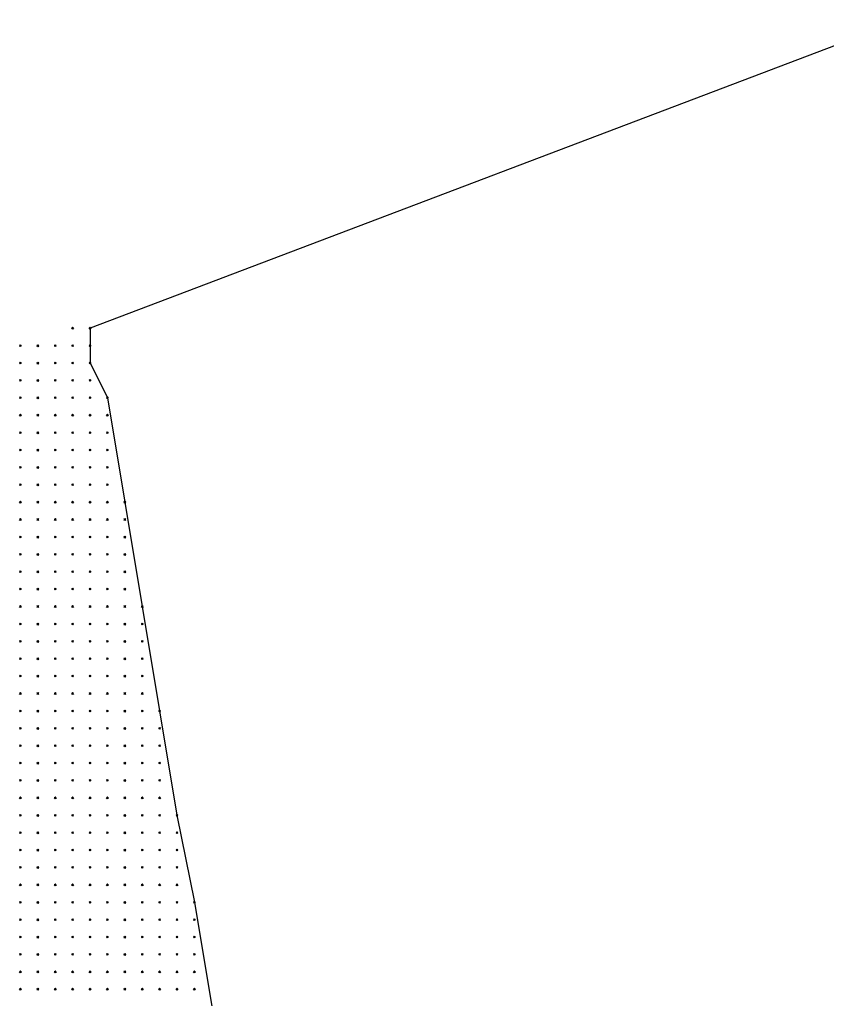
# Model space of a CAD drawing. Header units: metres. Extents: x 441556 to 446409, y 432338 to 461058.
# Drawn here: x 443100.2 to 443239.5, y 447828.1 to 447997 of the extents above; entities that cross this region are included whole.
import ezdxf

# ---------------------------------------------------------------- set-up
doc = ezdxf.new("R2010")
doc.units = ezdxf.units.M
doc.header["$MEASUREMENT"] = 0
doc.header["$PDMODE"] = 35
doc.header["$PDSIZE"] = 0.15
doc.layers.add('DTM-INT_YP', color=121, linetype='Continuous')
doc.layers.add('DTM-NOK-RevN_POINTS', color=91, linetype='Continuous')

msp = doc.modelspace()

# ---------------------------------------------------------------- linework, layer by layer
at = {"layer": 'DTM-INT_YP'}
msp.add_polyline3d([(443345.706, 447820.063, 342.663), (443339.707, 447832.06, 342.307), (443322.407, 447860.44, 341.96), (443321.711, 447862.053, 342.018), (443315.712, 447871.051, 341.93), (443303.715, 447889.048, 342.163), (443297.716, 447898.046, 342.307), (443288.718, 447925.04, 342.377), (443282.72, 447943.036, 342.721), (443267.723, 447973.029, 341.74), (443261.724, 447982.027, 341.154), (443255.725, 447991.025, 341.162), (443252.726, 447997.024, 341.123), (443112.369, 447943.815, 351.039), (443112.369, 447940.816, 350.89), (443112.369, 447937.816, 350.771), (443115.368, 447931.818, 350.584), (443118.368, 447913.822, 350.135), (443121.367, 447895.825, 349.758), (443124.366, 447877.829, 349.438), (443127.366, 447859.833, 349.71), (443130.365, 447844.836, 350.14), (443133.365, 447826.84, 349.218)], dxfattribs=at)
at = {"layer": 'DTM-NOK-RevN_POINTS'}
for p in [(443109.37, 447943.815, 350.912), (443112.369, 447943.815, 351.039), (443100.372, 447940.816, 350.967), (443103.371, 447940.816, 350.905), (443106.37, 447940.816, 350.468), (443109.37, 447940.816, 350.67), (443112.369, 447940.816, 350.89), (443100.372, 447937.816, 350.796), (443103.371, 447937.816, 350.773), (443106.37, 447937.816, 350.471), (443109.37, 447937.816, 350.491), (443112.369, 447937.816, 350.771), (443100.372, 447934.817, 350.75), (443103.371, 447934.817, 350.691), (443106.37, 447934.817, 350.503), (443109.37, 447934.817, 350.43), (443112.369, 447934.817, 350.683), (443100.372, 447931.818, 350.779), (443103.371, 447931.818, 350.606), (443106.37, 447931.818, 350.462), (443109.37, 447931.818, 350.326), (443112.369, 447931.818, 350.551), (443115.368, 447931.818, 350.584), (443100.372, 447928.818, 350.943), (443103.371, 447928.818, 350.511), (443106.37, 447928.818, 350.435), (443109.37, 447928.818, 350.279), (443112.369, 447928.818, 350.511), (443115.368, 447928.818, 350.507), (443100.372, 447925.819, 350.676), (443103.371, 447925.819, 350.45), (443106.37, 447925.819, 350.366), (443109.37, 447925.819, 350.2), (443112.369, 447925.819, 350.368), (443115.368, 447925.819, 350.414), (443100.372, 447922.82, 350.491), (443103.371, 447922.82, 350.314), (443106.37, 447922.82, 350.272), (443109.37, 447922.82, 350.094), (443112.369, 447922.82, 350.368), (443115.368, 447922.82, 350.326), (443100.372, 447919.82, 350.638), (443103.371, 447919.82, 350.239), (443106.37, 447919.82, 350.209), (443109.37, 447919.82, 350.056), (443112.369, 447919.82, 350.239), (443115.368, 447919.82, 350.322), (443100.372, 447916.821, 350.468), (443103.371, 447916.821, 350.15), (443106.37, 447916.821, 350.153), (443109.37, 447916.821, 349.903), (443112.369, 447916.821, 350.204), (443115.368, 447916.821, 350.249), (443100.372, 447913.822, 350.339), (443103.371, 447913.822, 349.99), (443106.37, 447913.822, 350.018), (443109.37, 447913.822, 349.885), (443112.369, 447913.822, 350.18), (443115.368, 447913.822, 350.214), (443118.368, 447913.822, 350.135), (443100.372, 447910.822, 350.341), (443103.371, 447910.822, 349.887), (443106.37, 447910.822, 349.95), (443109.37, 447910.822, 349.852), (443112.369, 447910.822, 350.031), (443115.368, 447910.822, 350.161), (443118.368, 447910.822, 350.109), (443100.372, 447907.823, 350.83), (443103.371, 447907.823, 349.995), (443106.37, 447907.823, 350.009), (443109.37, 447907.823, 349.849), (443112.369, 447907.823, 350.086), (443115.368, 447907.823, 350.128), (443118.368, 447907.823, 350.094), (443100.372, 447904.824, 351.03), (443103.371, 447904.824, 350.094), (443106.37, 447904.824, 350.036), (443109.37, 447904.824, 349.789), (443112.369, 447904.824, 349.991), (443115.368, 447904.824, 350.066), (443118.368, 447904.824, 350.064), (443100.372, 447901.824, 350.75), (443103.371, 447901.824, 349.905), (443106.37, 447901.824, 349.785), (443109.37, 447901.824, 349.732), (443112.369, 447901.824, 349.802), (443115.368, 447901.824, 349.986), (443118.368, 447901.824, 349.949), (443100.372, 447898.825, 350.353), (443103.371, 447898.825, 349.724), (443106.37, 447898.825, 349.693), (443109.37, 447898.825, 349.672), (443112.369, 447898.825, 349.732), (443115.368, 447898.825, 349.909), (443118.368, 447898.825, 349.853), (443100.372, 447895.825, 350.179), (443103.371, 447895.825, 349.652), (443106.37, 447895.825, 349.686), (443109.37, 447895.825, 349.682), (443112.369, 447895.825, 349.678), (443115.368, 447895.825, 349.867), (443118.368, 447895.825, 349.805), (443121.367, 447895.825, 349.758), (443100.372, 447892.826, 350.243), (443103.371, 447892.826, 349.735), (443106.37, 447892.826, 349.783), (443109.37, 447892.826, 349.704), (443112.369, 447892.826, 349.596), (443115.368, 447892.826, 349.87), (443118.368, 447892.826, 349.81), (443121.367, 447892.826, 349.787), (443100.372, 447889.827, 350.352), (443103.371, 447889.827, 349.756), (443106.37, 447889.827, 349.624), (443109.37, 447889.827, 349.714), (443112.369, 447889.827, 349.574), (443115.368, 447889.827, 349.772), (443118.368, 447889.827, 349.868), (443121.367, 447889.827, 349.788), (443100.372, 447886.827, 350.729), (443103.371, 447886.827, 349.847), (443106.37, 447886.827, 349.676), (443109.37, 447886.827, 349.838), (443112.369, 447886.827, 349.428), (443115.368, 447886.827, 349.744), (443118.368, 447886.827, 349.781), (443121.367, 447886.827, 349.597), (443100.372, 447883.828, 351.225), (443103.371, 447883.828, 349.888), (443106.37, 447883.828, 349.575), (443109.37, 447883.828, 349.767), (443112.369, 447883.828, 349.419), (443115.368, 447883.828, 349.767), (443118.368, 447883.828, 349.755), (443121.367, 447883.828, 349.62), (443100.372, 447880.829, 351.426), (443103.371, 447880.829, 349.902), (443106.37, 447880.829, 349.481), (443109.37, 447880.829, 349.706), (443112.369, 447880.829, 349.485), (443115.368, 447880.829, 349.724), (443118.368, 447880.829, 349.816), (443121.367, 447880.829, 349.682), (443100.372, 447877.829, 351.611), (443103.371, 447877.829, 350.016), (443106.37, 447877.829, 349.497), (443109.37, 447877.829, 349.66), (443112.369, 447877.829, 349.517), (443115.368, 447877.829, 349.629), (443118.368, 447877.829, 349.712), (443121.367, 447877.829, 349.654), (443124.366, 447877.829, 349.438), (443100.372, 447874.83, 352.193), (443103.371, 447874.83, 350.284), (443106.37, 447874.83, 349.469), (443109.37, 447874.83, 349.605), (443112.369, 447874.83, 349.579), (443115.368, 447874.83, 349.526), (443118.368, 447874.83, 349.799), (443121.367, 447874.83, 349.67), (443124.366, 447874.83, 349.342), (443100.372, 447871.831, 352.745), (443103.371, 447871.831, 350.518), (443106.37, 447871.831, 349.431), (443109.37, 447871.831, 349.524), (443112.369, 447871.831, 349.696), (443115.368, 447871.831, 349.485), (443118.368, 447871.831, 349.726), (443121.367, 447871.831, 349.725), (443124.366, 447871.831, 349.304), (443100.372, 447868.831, 353.688), (443103.371, 447868.831, 350.943), (443106.37, 447868.831, 349.44), (443109.37, 447868.831, 349.395), (443112.369, 447868.831, 349.598), (443115.368, 447868.831, 349.468), (443118.368, 447868.831, 349.701), (443121.367, 447868.831, 349.698), (443124.366, 447868.831, 349.203), (443100.372, 447865.832, 354.159), (443103.371, 447865.832, 351.446), (443106.37, 447865.832, 349.74), (443109.37, 447865.832, 349.343), (443112.369, 447865.832, 349.598), (443115.368, 447865.832, 349.51), (443118.368, 447865.832, 349.67), (443121.367, 447865.832, 349.72), (443124.366, 447865.832, 349.334), (443100.372, 447862.832, 355.009), (443103.371, 447862.832, 352.503), (443106.37, 447862.832, 350.23), (443109.37, 447862.832, 349.493), (443112.369, 447862.832, 349.609), (443115.368, 447862.832, 349.47), (443118.368, 447862.832, 349.701), (443121.367, 447862.832, 349.754), (443124.366, 447862.832, 349.46), (443100.372, 447859.833, 355.523), (443103.371, 447859.833, 352.801), (443106.37, 447859.833, 350.461), (443109.37, 447859.833, 349.702), (443112.369, 447859.833, 349.684), (443115.368, 447859.833, 349.383), (443118.368, 447859.833, 349.545), (443121.367, 447859.833, 349.678), (443124.366, 447859.833, 349.59), (443127.366, 447859.833, 349.71), (443100.372, 447856.834, 355.93), (443103.371, 447856.834, 353.16), (443106.37, 447856.834, 350.927), (443109.37, 447856.834, 349.943), (443112.369, 447856.834, 349.944), (443115.368, 447856.834, 349.443), (443118.368, 447856.834, 349.541), (443121.367, 447856.834, 349.613), (443124.366, 447856.834, 349.566), (443127.366, 447856.834, 349.471), (443100.372, 447853.834, 356.292), (443103.371, 447853.834, 353.372), (443106.37, 447853.834, 351.158), (443109.37, 447853.834, 350.152), (443112.369, 447853.834, 350.125), (443115.368, 447853.834, 349.455), (443118.368, 447853.834, 349.565), (443121.367, 447853.834, 349.661), (443124.366, 447853.834, 349.612), (443127.366, 447853.834, 349.385), (443100.372, 447850.835, 356.513), (443103.371, 447850.835, 353.952), (443106.37, 447850.835, 351.442), (443109.37, 447850.835, 350.294), (443112.369, 447850.835, 350.144), (443115.368, 447850.835, 349.505), (443118.368, 447850.835, 349.574), (443121.367, 447850.835, 349.667), (443124.366, 447850.835, 349.629), (443127.366, 447850.835, 349.478), (443100.372, 447847.836, 357.071), (443103.371, 447847.836, 354.337), (443106.37, 447847.836, 351.925), (443109.37, 447847.836, 350.507), (443112.369, 447847.836, 350.286), (443115.368, 447847.836, 349.548), (443118.368, 447847.836, 349.52), (443121.367, 447847.836, 349.633), (443124.366, 447847.836, 349.624), (443127.366, 447847.836, 349.334), (443100.372, 447844.836, 357.94), (443103.371, 447844.836, 355.377), (443106.37, 447844.836, 352.469), (443109.37, 447844.836, 350.624), (443112.369, 447844.836, 350.034), (443115.368, 447844.836, 349.655), (443118.368, 447844.836, 349.418), (443121.367, 447844.836, 349.6), (443124.366, 447844.836, 349.608), (443127.366, 447844.836, 349.394), (443130.365, 447844.836, 350.14), (443100.372, 447841.837, 358.759), (443103.371, 447841.837, 356.103), (443106.37, 447841.837, 352.739), (443109.37, 447841.837, 350.772), (443112.369, 447841.837, 350.22), (443115.368, 447841.837, 349.77), (443118.368, 447841.837, 349.497), (443121.367, 447841.837, 349.62), (443124.366, 447841.837, 349.671), (443127.366, 447841.837, 349.494), (443130.365, 447841.837, 350.236), (443100.372, 447838.838, 358.946), (443103.371, 447838.838, 356.475), (443106.37, 447838.838, 353.319), (443109.37, 447838.838, 350.913), (443112.369, 447838.838, 350.306), (443115.368, 447838.838, 349.813), (443118.368, 447838.838, 349.389), (443121.367, 447838.838, 349.572), (443124.366, 447838.838, 349.663), (443127.366, 447838.838, 349.519), (443130.365, 447838.838, 350.01), (443100.372, 447835.838, 358.895), (443103.371, 447835.838, 356.65), (443106.37, 447835.838, 353.936), (443109.37, 447835.838, 351.54), (443112.369, 447835.838, 350.374), (443115.368, 447835.838, 349.869), (443118.368, 447835.838, 349.345), (443121.367, 447835.838, 349.528), (443124.366, 447835.838, 349.635), (443127.366, 447835.838, 349.523), (443130.365, 447835.838, 349.227), (443100.372, 447832.839, 358.778), (443103.371, 447832.839, 356.291), (443106.37, 447832.839, 354.038), (443109.37, 447832.839, 351.745), (443112.369, 447832.839, 350.564), (443115.368, 447832.839, 350.117), (443118.368, 447832.839, 349.417), (443121.367, 447832.839, 349.55), (443124.366, 447832.839, 349.66), (443127.366, 447832.839, 349.577), (443130.365, 447832.839, 349.164), (443100.372, 447829.84, 358.005), (443103.371, 447829.84, 355.747), (443106.37, 447829.84, 353.878), (443109.37, 447829.84, 352.188), (443112.369, 447829.84, 351.056), (443115.368, 447829.84, 350.283), (443118.368, 447829.84, 349.037), (443121.367, 447829.84, 349.511), (443124.366, 447829.84, 349.569), (443127.366, 447829.84, 349.568), (443130.365, 447829.84, 349.246)]:
    msp.add_point(p, dxfattribs=at)

doc.saveas('drawing.dxf')
